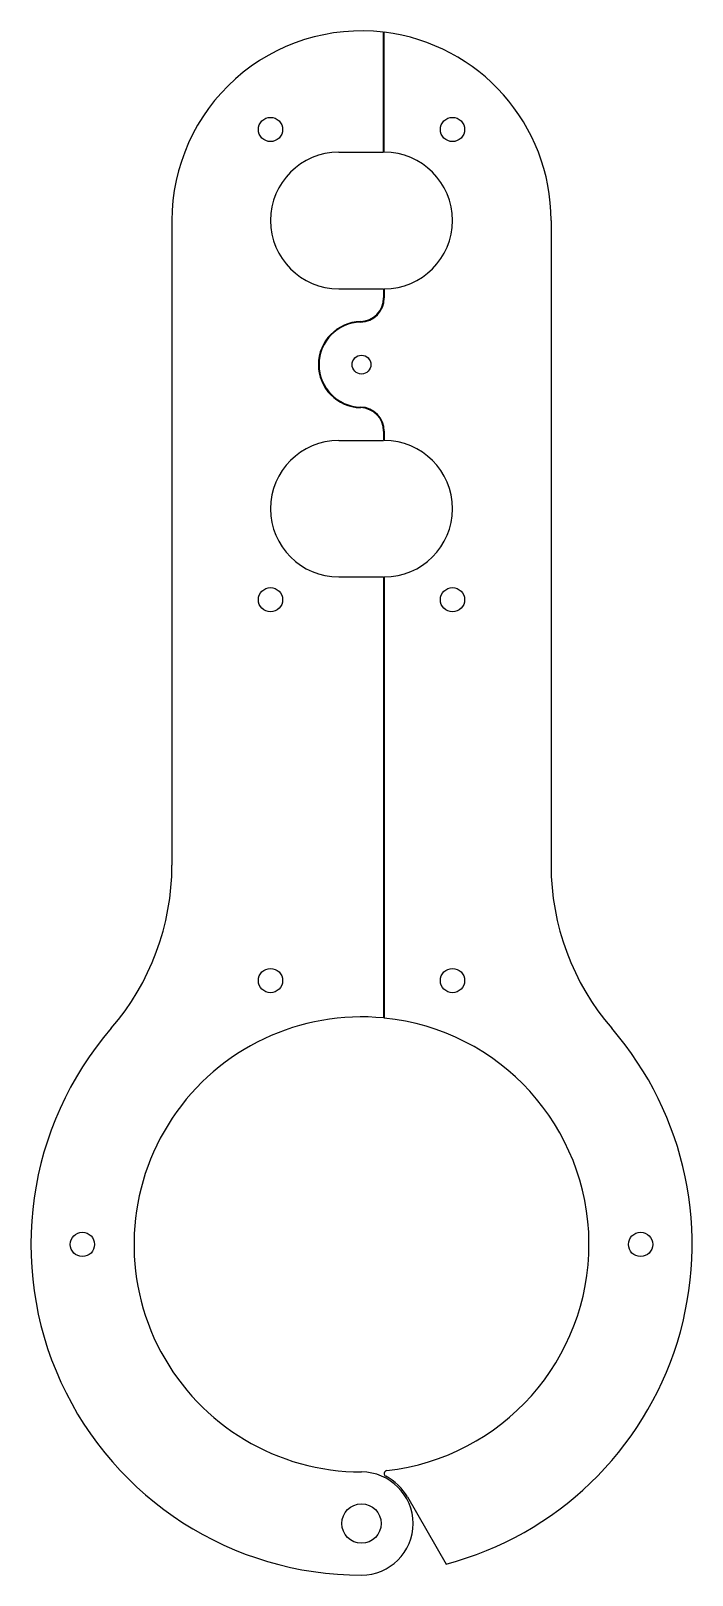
# Model space of a CAD drawing. Header units: millimetres. Extents: x -109 to 109, y -109 to 400.
import ezdxf

# ---------------------------------------------------------------- set-up
doc = ezdxf.new("R2010")
doc.units = ezdxf.units.MM

msp = doc.modelspace()

# ---------------------------------------------------------------- linework, layer by layer
at = {"color": 7, "linetype": 'Continuous'}
for p, q in [((7.3, 360), (7.3, 399.57)), ((7.5, 360), (7.5, 399.55)), ((-7.5, 360), (7.3, 360)), ((-62.5, 337.5), (-62.5, 125)), ((62.5, 337.5), (62.5, 125)), ((-7.5, 315), (7.3, 315)), ((7.3, 315), (7.3, 311.99)), ((7.5, 315), (7.5, 311.99)), ((-7.5, 265), (7.3, 265)), ((7.3, 268.01), (7.3, 265)), ((7.5, 268.01), (7.5, 265)), ((-7.5, 220), (7.3, 220)), ((7.3, 220), (7.3, 74.64)), ((7.5, 220), (7.5, 74.62)), ((15.16, -83.25), (27.92, -105.36))]:
    msp.add_line(p, q, dxfattribs=at)
for centre, radius in [((-30, 367.5), 4), ((30, 367.5), 4), ((0, 290), 3.1), ((-30, 212.5), 4), ((30, 212.5), 4), ((-30, 86.97), 4), ((30, 86.97), 4), ((-92, 0), 4), ((92, 0), 4), ((0, -92), 6.5)]:
    msp.add_circle(centre, radius, dxfattribs=at)
for centre, radius, start, end in [((0, 337.5), 62.5, 83.2925, 180), ((0, 337.5), 62.5, 0, 83.1079), ((-7.5, 337.5), 22.5, 90, 270), ((7.5, 337.5), 22.5, 270, 90), ((-0.5, 311.99), 7.8, 271.3023, 0), ((-0.5, 311.99), 8, 271.3023, 0), ((0, 290), 14.2, 91.3023, 268.6977), ((0, 290), 14, 91.3023, 268.6977), ((-0.5, 268.01), 8, 0, 88.6977), ((-0.5, 268.01), 7.8, 0, 88.6977), ((-7.5, 242.5), 22.5, 90, 270), ((7.5, 242.5), 22.5, 270, 90), ((-144.76, 125), 82.26, 319.1896, 0), ((144.76, 125), 82.26, 180, 220.8104), ((0, 0), 75, 84.4144, 270), ((0, 0), 75, 276.3669, 84.2608), ((0, 0), 109, 139.1896, 270), ((0, 0), 109, 284.8428, 40.8104), ((0, -92), 17, 270, 90), ((8.43, -75.53), 1, 96.3669, 242.8987), ((0, -92), 17.5, 30, 62.8987)]:
    msp.add_arc(centre, radius, start, end, dxfattribs=at)

doc.saveas('drawing.dxf')
